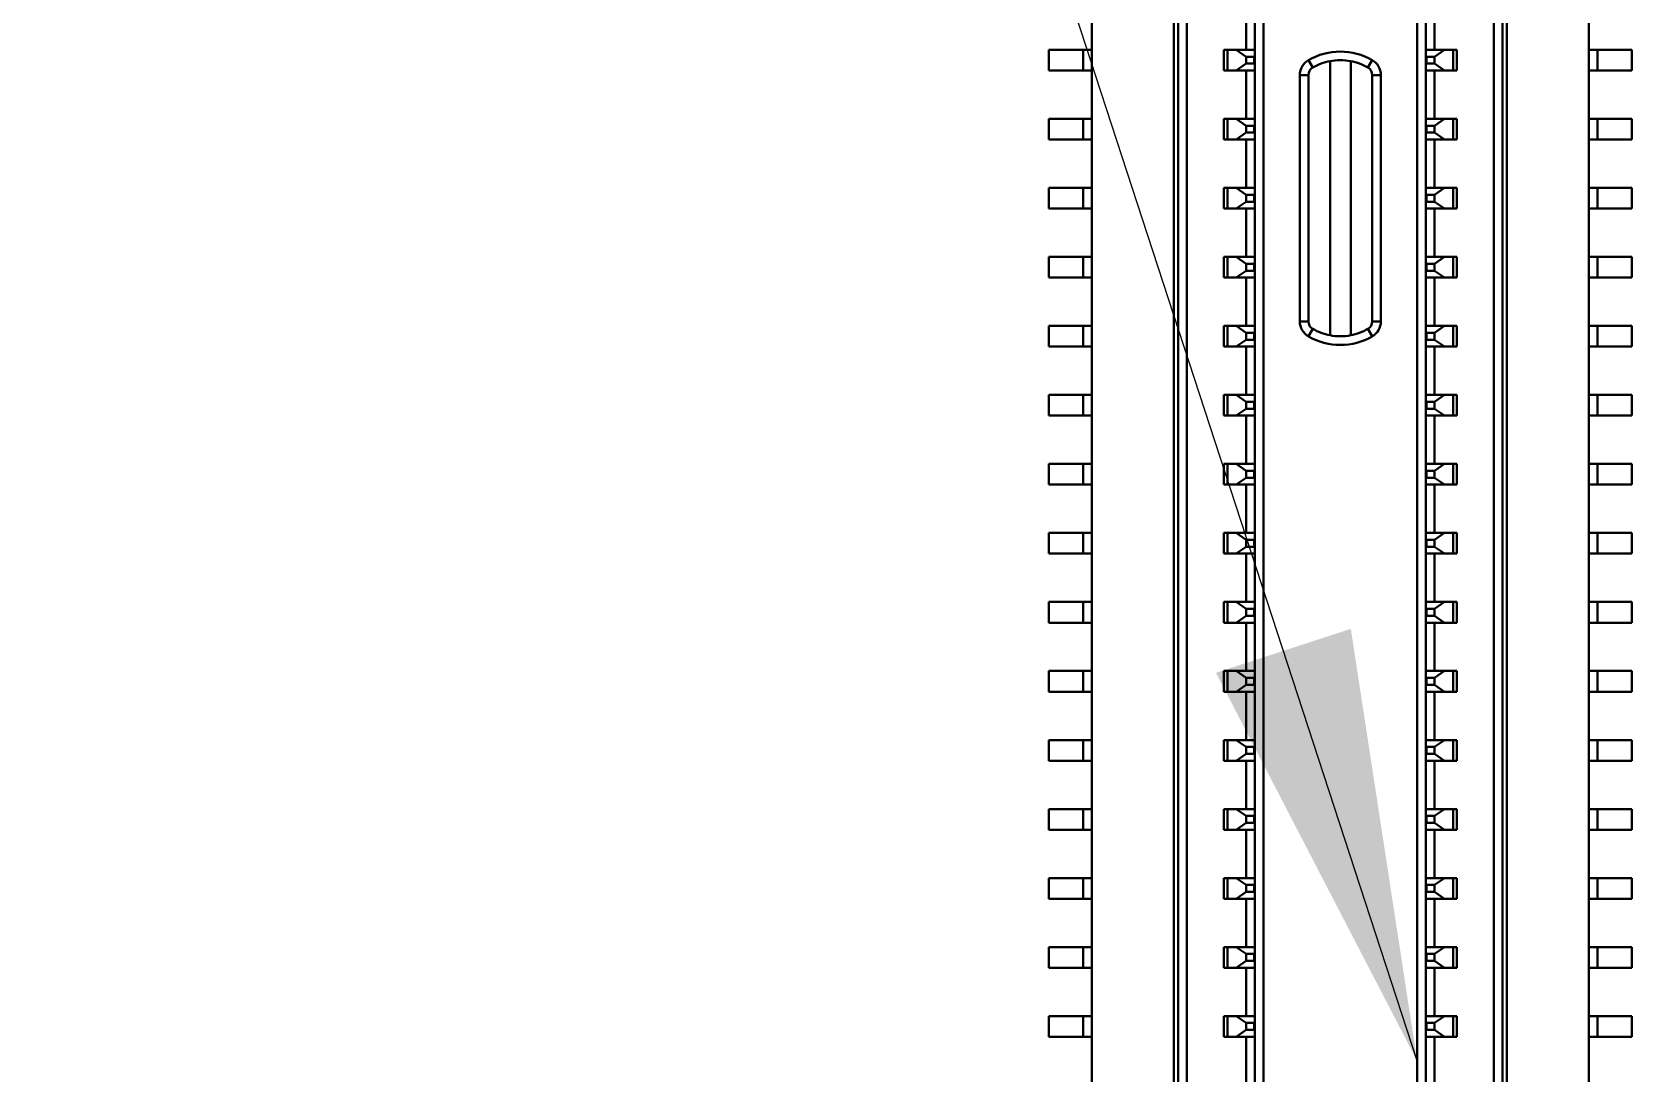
# Model space of a CAD drawing. Header units: millimetres. Extents: x 15 to 205, y 5 to 292.
# Drawn here: x 85.25 to 94.52, y 228.47 to 234.51 of the extents above; entities that cross this region are included whole.
import ezdxf

# ---------------------------------------------------------------- set-up
doc = ezdxf.new("R2010")
doc.units = ezdxf.units.MM
doc.layers.add('Annotations', color=7, linetype='Continuous')
doc.layers.add('Geometries', color=7, linetype='Continuous')
doc.dimstyles.new('ISO-25', dxfattribs={"dimtxt": 2.5, "dimasz": 2.5, "dimexe": 1.25, "dimexo": 0.625, "dimtad": 1, "dimtxsty": 'Standard', "dimcen": 2.5, "dimadec": 0, "dimazin": 0, "dimtfac": 1, "dimtmove": 0, "dimatfit": 3, "dimfxl": 1, "dimarcsym": 0})

msp = doc.modelspace()

# ---------------------------------------------------------------- linework, layer by layer
at = {"layer": 'Geometries', "linetype": 'Continuous', "lineweight": 40}
for p, q in [((91.9411, 239.2937), (91.9411, 217.7937)), ((93.7211, 217.7937), (93.7211, 239.2937)), ((91.8661, 238.9437), (91.8661, 218.1437)), ((91.8911, 238.9437), (91.8911, 218.1437)), ((93.7711, 238.9437), (93.7711, 218.1437)), ((93.7961, 218.1437), (93.7961, 238.9437)), ((92.3861, 218.6037), (92.3861, 238.4837)), ((93.2761, 238.4837), (93.2761, 218.6037)), ((91.3911, 234.6837), (91.3911, 234.4037)), ((92.2861, 234.4037), (92.2861, 234.6837)), ((92.3361, 234.6837), (92.3361, 234.4037)), ((93.3261, 234.4037), (93.3261, 234.6837)), ((93.3761, 234.6837), (93.3761, 234.4037)), ((94.2711, 234.6837), (94.2711, 234.4037)), ((91.3411, 234.4037), (91.1411, 234.4037)), ((91.1411, 234.2837), (91.1411, 234.4037)), ((91.3411, 234.4037), (91.3911, 234.4037)), ((91.3411, 234.4037), (91.3411, 234.2837)), ((91.3911, 234.4037), (91.3911, 234.2837)), ((92.1561, 234.4037), (92.1778, 234.4037)), ((92.1561, 234.4037), (92.1561, 234.2837)), ((92.1778, 234.4037), (92.2274, 234.4037)), ((92.1778, 234.2837), (92.1778, 234.4037)), ((92.2274, 234.4037), (92.2861, 234.3637)), ((92.2274, 234.4037), (92.2861, 234.4037)), ((92.2861, 234.4037), (92.3361, 234.4037)), ((92.3361, 234.4037), (92.3361, 234.3696)), ((93.3761, 234.4037), (93.3261, 234.4037)), ((93.3261, 234.3696), (93.3261, 234.4037)), ((93.4348, 234.4037), (93.3761, 234.4037)), ((93.4348, 234.4037), (93.3761, 234.3637)), ((93.4348, 234.4037), (93.4844, 234.4037)), ((93.4844, 234.4037), (93.5061, 234.4037)), ((93.4844, 234.4037), (93.4844, 234.2837)), ((93.5061, 234.2837), (93.5061, 234.4037)), ((94.2711, 234.4037), (94.3211, 234.4037)), ((94.2711, 234.4037), (94.2711, 234.2837)), ((94.3211, 234.2837), (94.3211, 234.4037)), ((94.3211, 234.4037), (94.5211, 234.4037)), ((94.5211, 234.2837), (94.5211, 234.4037)), ((92.2274, 234.2837), (92.2861, 234.3237)), ((92.2861, 234.3237), (92.2861, 234.3637)), ((92.2861, 234.3637), (92.3311, 234.3637)), ((92.2861, 234.3237), (92.3311, 234.3237)), ((92.3311, 234.3637), (92.3361, 234.3696)), ((92.3311, 234.3237), (92.3311, 234.3637)), ((92.3311, 234.3237), (92.3361, 234.3178)), ((92.3361, 234.3696), (92.3361, 234.3178)), ((92.3361, 234.3178), (92.3361, 234.2837)), ((92.6711, 234.3009), (92.6461, 234.3442)), ((92.7711, 232.7494), (92.7711, 234.3381)), ((92.8911, 234.3381), (92.8911, 232.7494)), ((92.9911, 234.3009), (93.0161, 234.3442)), ((93.3311, 234.3637), (93.3261, 234.3696)), ((93.3261, 234.3178), (93.3261, 234.3696)), ((93.3311, 234.3237), (93.3261, 234.3178)), ((93.3261, 234.2837), (93.3261, 234.3178)), ((93.3311, 234.3237), (93.3311, 234.3637)), ((93.3761, 234.3637), (93.3311, 234.3637)), ((93.3761, 234.3237), (93.3311, 234.3237)), ((93.3761, 234.3237), (93.3761, 234.3637)), ((93.4348, 234.2837), (93.3761, 234.3237)), ((91.3411, 234.2837), (91.1411, 234.2837)), ((91.3911, 234.2837), (91.3411, 234.2837)), ((91.3911, 234.2837), (91.3911, 234.0037)), ((92.1778, 234.2837), (92.1561, 234.2837)), ((92.2274, 234.2837), (92.1778, 234.2837)), ((92.2861, 234.2837), (92.2274, 234.2837)), ((92.3361, 234.2837), (92.2861, 234.2837)), ((92.2861, 234.0037), (92.2861, 234.2837)), ((92.3361, 234.2837), (92.3361, 234.0037)), ((92.5961, 232.8299), (92.5961, 234.2576)), ((92.5961, 234.2576), (92.6461, 234.2576)), ((92.6461, 234.2576), (92.6461, 232.8299)), ((93.0161, 234.2576), (93.0661, 234.2576)), ((93.0161, 232.8299), (93.0161, 234.2576)), ((93.0661, 234.2576), (93.0661, 232.8299)), ((93.3261, 234.2837), (93.3761, 234.2837)), ((93.3261, 234.0037), (93.3261, 234.2837)), ((93.3761, 234.2837), (93.3761, 234.0037)), ((93.3761, 234.2837), (93.4348, 234.2837)), ((93.4844, 234.2837), (93.4348, 234.2837)), ((93.5061, 234.2837), (93.4844, 234.2837)), ((94.2711, 234.2837), (94.2711, 234.0037)), ((94.3211, 234.2837), (94.2711, 234.2837)), ((94.3211, 234.2837), (94.5211, 234.2837)), ((91.1411, 233.8837), (91.1411, 234.0037)), ((91.3411, 234.0037), (91.1411, 234.0037)), ((91.3411, 234.0037), (91.3911, 234.0037)), ((91.3411, 234.0037), (91.3411, 233.8837)), ((91.3911, 234.0037), (91.3911, 233.8837)), ((92.1561, 234.0037), (92.1778, 234.0037)), ((92.1561, 234.0037), (92.1561, 233.8837)), ((92.1778, 233.8837), (92.1778, 234.0037)), ((92.1778, 234.0037), (92.2274, 234.0037)), ((92.2274, 234.0037), (92.2861, 233.9637)), ((92.2274, 234.0037), (92.2861, 234.0037)), ((92.2861, 234.0037), (92.3361, 234.0037)), ((92.2861, 233.9237), (92.2861, 233.9637)), ((92.2861, 233.9637), (92.3311, 233.9637)), ((92.3311, 233.9637), (92.3361, 233.9696)), ((92.3311, 233.9237), (92.3311, 233.9637)), ((92.3361, 234.0037), (92.3361, 233.9696)), ((92.3361, 233.9696), (92.3361, 233.9178)), ((93.3761, 234.0037), (93.3261, 234.0037)), ((93.3261, 233.9696), (93.3261, 234.0037)), ((93.3311, 233.9637), (93.3261, 233.9696)), ((93.3261, 233.9178), (93.3261, 233.9696)), ((93.3761, 233.9637), (93.3311, 233.9637)), ((93.3311, 233.9237), (93.3311, 233.9637)), ((93.4348, 234.0037), (93.3761, 233.9637)), ((93.4348, 234.0037), (93.3761, 234.0037)), ((93.3761, 233.9237), (93.3761, 233.9637)), ((93.4348, 234.0037), (93.4844, 234.0037)), ((93.4844, 234.0037), (93.5061, 234.0037)), ((93.4844, 234.0037), (93.4844, 233.8837)), ((93.5061, 233.8837), (93.5061, 234.0037)), ((94.2711, 234.0037), (94.2711, 233.8837)), ((94.2711, 234.0037), (94.3211, 234.0037)), ((94.3211, 234.0037), (94.5211, 234.0037)), ((94.3211, 233.8837), (94.3211, 234.0037)), ((94.5211, 233.8837), (94.5211, 234.0037)), ((91.3411, 233.8837), (91.1411, 233.8837)), ((91.3911, 233.8837), (91.3411, 233.8837)), ((91.3911, 233.8837), (91.3911, 233.6037)), ((92.1778, 233.8837), (92.1561, 233.8837)), ((92.2274, 233.8837), (92.1778, 233.8837)), ((92.2274, 233.8837), (92.2861, 233.9237)), ((92.2861, 233.8837), (92.2274, 233.8837)), ((92.2861, 233.9237), (92.3311, 233.9237)), ((92.3361, 233.8837), (92.2861, 233.8837)), ((92.2861, 233.6037), (92.2861, 233.8837)), ((92.3311, 233.9237), (92.3361, 233.9178)), ((92.3361, 233.9178), (92.3361, 233.8837)), ((92.3361, 233.8837), (92.3361, 233.6037)), ((93.3311, 233.9237), (93.3261, 233.9178)), ((93.3261, 233.8837), (93.3261, 233.9178)), ((93.3261, 233.6037), (93.3261, 233.8837)), ((93.3261, 233.8837), (93.3761, 233.8837)), ((93.3761, 233.9237), (93.3311, 233.9237)), ((93.4348, 233.8837), (93.3761, 233.9237)), ((93.3761, 233.8837), (93.3761, 233.6037)), ((93.3761, 233.8837), (93.4348, 233.8837)), ((93.4844, 233.8837), (93.4348, 233.8837)), ((93.5061, 233.8837), (93.4844, 233.8837)), ((94.2711, 233.8837), (94.2711, 233.6037)), ((94.3211, 233.8837), (94.2711, 233.8837)), ((94.3211, 233.8837), (94.5211, 233.8837)), ((91.3411, 233.6037), (91.1411, 233.6037)), ((91.1411, 233.4837), (91.1411, 233.6037)), ((91.3411, 233.6037), (91.3911, 233.6037)), ((91.3411, 233.6037), (91.3411, 233.4837)), ((91.3911, 233.6037), (91.3911, 233.4837)), ((92.1561, 233.6037), (92.1778, 233.6037)), ((92.1561, 233.6037), (92.1561, 233.4837)), ((92.1778, 233.4837), (92.1778, 233.6037)), ((92.1778, 233.6037), (92.2274, 233.6037)), ((92.2274, 233.6037), (92.2861, 233.5637)), ((92.2274, 233.6037), (92.2861, 233.6037)), ((92.2861, 233.6037), (92.3361, 233.6037)), ((92.2861, 233.5637), (92.3311, 233.5637)), ((92.2861, 233.5237), (92.2861, 233.5637)), ((92.3311, 233.5637), (92.3361, 233.5696)), ((92.3311, 233.5237), (92.3311, 233.5637)), ((92.3361, 233.6037), (92.3361, 233.5696)), ((92.3361, 233.5696), (92.3361, 233.5178)), ((93.3761, 233.6037), (93.3261, 233.6037)), ((93.3261, 233.5696), (93.3261, 233.6037)), ((93.3261, 233.5178), (93.3261, 233.5696)), ((93.3311, 233.5637), (93.3261, 233.5696)), ((93.3311, 233.5237), (93.3311, 233.5637)), ((93.3761, 233.5637), (93.3311, 233.5637)), ((93.4348, 233.6037), (93.3761, 233.6037)), ((93.4348, 233.6037), (93.3761, 233.5637)), ((93.3761, 233.5237), (93.3761, 233.5637)), ((93.4348, 233.6037), (93.4844, 233.6037)), ((93.4844, 233.6037), (93.5061, 233.6037)), ((93.4844, 233.6037), (93.4844, 233.4837)), ((93.5061, 233.4837), (93.5061, 233.6037)), ((94.2711, 233.6037), (94.3211, 233.6037)), ((94.2711, 233.6037), (94.2711, 233.4837)), ((94.3211, 233.6037), (94.5211, 233.6037)), ((94.3211, 233.4837), (94.3211, 233.6037)), ((94.5211, 233.4837), (94.5211, 233.6037)), ((91.3411, 233.4837), (91.1411, 233.4837)), ((91.3911, 233.4837), (91.3411, 233.4837)), ((91.3911, 233.4837), (91.3911, 233.2037)), ((92.1778, 233.4837), (92.1561, 233.4837)), ((92.2274, 233.4837), (92.1778, 233.4837)), ((92.2274, 233.4837), (92.2861, 233.5237)), ((92.2861, 233.4837), (92.2274, 233.4837)), ((92.2861, 233.5237), (92.3311, 233.5237)), ((92.3361, 233.4837), (92.2861, 233.4837)), ((92.2861, 233.2037), (92.2861, 233.4837)), ((92.3311, 233.5237), (92.3361, 233.5178)), ((92.3361, 233.5178), (92.3361, 233.4837)), ((92.3361, 233.4837), (92.3361, 233.2037)), ((93.3311, 233.5237), (93.3261, 233.5178)), ((93.3261, 233.4837), (93.3261, 233.5178)), ((93.3261, 233.4837), (93.3761, 233.4837)), ((93.3261, 233.2037), (93.3261, 233.4837)), ((93.3761, 233.5237), (93.3311, 233.5237)), ((93.4348, 233.4837), (93.3761, 233.5237)), ((93.3761, 233.4837), (93.3761, 233.2037)), ((93.3761, 233.4837), (93.4348, 233.4837)), ((93.4844, 233.4837), (93.4348, 233.4837)), ((93.5061, 233.4837), (93.4844, 233.4837)), ((94.3211, 233.4837), (94.2711, 233.4837)), ((94.2711, 233.4837), (94.2711, 233.2037)), ((94.3211, 233.4837), (94.5211, 233.4837)), ((91.1411, 233.0837), (91.1411, 233.2037)), ((91.3411, 233.2037), (91.1411, 233.2037)), ((91.3411, 233.2037), (91.3911, 233.2037)), ((91.3411, 233.2037), (91.3411, 233.0837)), ((91.3911, 233.2037), (91.3911, 233.0837)), ((92.1561, 233.2037), (92.1778, 233.2037)), ((92.1561, 233.2037), (92.1561, 233.0837)), ((92.1778, 233.0837), (92.1778, 233.2037)), ((92.1778, 233.2037), (92.2274, 233.2037)), ((92.2274, 233.2037), (92.2861, 233.1637)), ((92.2274, 233.2037), (92.2861, 233.2037)), ((92.2861, 233.2037), (92.3361, 233.2037)), ((92.3361, 233.2037), (92.3361, 233.1696)), ((93.3761, 233.2037), (93.3261, 233.2037)), ((93.3261, 233.1696), (93.3261, 233.2037)), ((93.4348, 233.2037), (93.3761, 233.2037)), ((93.4348, 233.2037), (93.3761, 233.1637)), ((93.4348, 233.2037), (93.4844, 233.2037)), ((93.4844, 233.2037), (93.5061, 233.2037)), ((93.4844, 233.2037), (93.4844, 233.0837)), ((93.5061, 233.0837), (93.5061, 233.2037)), ((94.2711, 233.2037), (94.3211, 233.2037)), ((94.2711, 233.2037), (94.2711, 233.0837)), ((94.3211, 233.0837), (94.3211, 233.2037)), ((94.3211, 233.2037), (94.5211, 233.2037)), ((94.5211, 233.0837), (94.5211, 233.2037)), ((92.2274, 233.0837), (92.2861, 233.1237)), ((92.2861, 233.1637), (92.3311, 233.1637)), ((92.2861, 233.1237), (92.2861, 233.1637)), ((92.2861, 233.1237), (92.3311, 233.1237)), ((92.3311, 233.1637), (92.3361, 233.1696)), ((92.3311, 233.1237), (92.3311, 233.1637)), ((92.3311, 233.1237), (92.3361, 233.1178)), ((92.3361, 233.1696), (92.3361, 233.1178)), ((92.3361, 233.1178), (92.3361, 233.0837)), ((93.3311, 233.1637), (93.3261, 233.1696)), ((93.3261, 233.1178), (93.3261, 233.1696)), ((93.3311, 233.1237), (93.3261, 233.1178)), ((93.3261, 233.0837), (93.3261, 233.1178)), ((93.3311, 233.1237), (93.3311, 233.1637)), ((93.3761, 233.1637), (93.3311, 233.1637)), ((93.3761, 233.1237), (93.3311, 233.1237)), ((93.3761, 233.1237), (93.3761, 233.1637)), ((93.4348, 233.0837), (93.3761, 233.1237)), ((91.3411, 233.0837), (91.1411, 233.0837)), ((91.3911, 233.0837), (91.3411, 233.0837)), ((91.3911, 233.0837), (91.3911, 232.8037)), ((92.1778, 233.0837), (92.1561, 233.0837)), ((92.2274, 233.0837), (92.1778, 233.0837)), ((92.2861, 233.0837), (92.2274, 233.0837)), ((92.3361, 233.0837), (92.2861, 233.0837)), ((92.2861, 232.8037), (92.2861, 233.0837)), ((92.3361, 233.0837), (92.3361, 232.8037)), ((93.3261, 232.8037), (93.3261, 233.0837)), ((93.3261, 233.0837), (93.3761, 233.0837)), ((93.3761, 233.0837), (93.3761, 232.8037)), ((93.3761, 233.0837), (93.4348, 233.0837)), ((93.4844, 233.0837), (93.4348, 233.0837)), ((93.5061, 233.0837), (93.4844, 233.0837)), ((94.2711, 233.0837), (94.2711, 232.8037)), ((94.3211, 233.0837), (94.2711, 233.0837)), ((94.3211, 233.0837), (94.5211, 233.0837)), ((92.6461, 232.8299), (92.5961, 232.8299)), ((93.0661, 232.8299), (93.0161, 232.8299)), ((91.3411, 232.8037), (91.1411, 232.8037)), ((91.1411, 232.6837), (91.1411, 232.8037)), ((91.3411, 232.8037), (91.3911, 232.8037)), ((91.3411, 232.8037), (91.3411, 232.6837)), ((91.3911, 232.8037), (91.3911, 232.6837)), ((92.1561, 232.8037), (92.1561, 232.6837)), ((92.1561, 232.8037), (92.1778, 232.8037)), ((92.1778, 232.8037), (92.2274, 232.8037)), ((92.1778, 232.6837), (92.1778, 232.8037)), ((92.2274, 232.8037), (92.2861, 232.7637)), ((92.2274, 232.8037), (92.2861, 232.8037)), ((92.2274, 232.6837), (92.2861, 232.7237)), ((92.2861, 232.8037), (92.3361, 232.8037)), ((92.2861, 232.7637), (92.3311, 232.7637)), ((92.2861, 232.7237), (92.2861, 232.7637)), ((92.2861, 232.7237), (92.3311, 232.7237)), ((92.3311, 232.7637), (92.3361, 232.7696)), ((92.3311, 232.7237), (92.3311, 232.7637)), ((92.3311, 232.7237), (92.3361, 232.7178)), ((92.3361, 232.8037), (92.3361, 232.7696)), ((92.3361, 232.7696), (92.3361, 232.7178)), ((92.6461, 232.7433), (92.6711, 232.7866)), ((92.9911, 232.7866), (93.0161, 232.7433)), ((93.3261, 232.7696), (93.3261, 232.8037)), ((93.3761, 232.8037), (93.3261, 232.8037)), ((93.3261, 232.7178), (93.3261, 232.7696)), ((93.3311, 232.7637), (93.3261, 232.7696)), ((93.3311, 232.7237), (93.3261, 232.7178)), ((93.3761, 232.7637), (93.3311, 232.7637)), ((93.3311, 232.7237), (93.3311, 232.7637)), ((93.3761, 232.7237), (93.3311, 232.7237)), ((93.4348, 232.8037), (93.3761, 232.7637)), ((93.4348, 232.8037), (93.3761, 232.8037)), ((93.3761, 232.7237), (93.3761, 232.7637)), ((93.4348, 232.6837), (93.3761, 232.7237)), ((93.4348, 232.8037), (93.4844, 232.8037)), ((93.4844, 232.8037), (93.5061, 232.8037)), ((93.4844, 232.8037), (93.4844, 232.6837)), ((93.5061, 232.6837), (93.5061, 232.8037)), ((94.2711, 232.8037), (94.3211, 232.8037)), ((94.2711, 232.8037), (94.2711, 232.6837)), ((94.3211, 232.8037), (94.5211, 232.8037)), ((94.3211, 232.6837), (94.3211, 232.8037)), ((94.5211, 232.6837), (94.5211, 232.8037)), ((91.3411, 232.6837), (91.1411, 232.6837)), ((91.3911, 232.6837), (91.3411, 232.6837)), ((91.3911, 232.6837), (91.3911, 232.4037)), ((92.1778, 232.6837), (92.1561, 232.6837)), ((92.2274, 232.6837), (92.1778, 232.6837)), ((92.2861, 232.6837), (92.2274, 232.6837)), ((92.3361, 232.6837), (92.2861, 232.6837)), ((92.2861, 232.4037), (92.2861, 232.6837)), ((92.3361, 232.7178), (92.3361, 232.6837)), ((92.3361, 232.6837), (92.3361, 232.4037)), ((93.3261, 232.6837), (93.3261, 232.7178)), ((93.3261, 232.4037), (93.3261, 232.6837)), ((93.3261, 232.6837), (93.3761, 232.6837)), ((93.3761, 232.6837), (93.3761, 232.4037)), ((93.3761, 232.6837), (93.4348, 232.6837)), ((93.4844, 232.6837), (93.4348, 232.6837)), ((93.5061, 232.6837), (93.4844, 232.6837)), ((94.3211, 232.6837), (94.2711, 232.6837)), ((94.2711, 232.6837), (94.2711, 232.4037)), ((94.3211, 232.6837), (94.5211, 232.6837)), ((91.3411, 232.4037), (91.1411, 232.4037)), ((91.1411, 232.2837), (91.1411, 232.4037)), ((91.3411, 232.4037), (91.3911, 232.4037)), ((91.3411, 232.4037), (91.3411, 232.2837)), ((91.3911, 232.4037), (91.3911, 232.2837)), ((92.1561, 232.4037), (92.1561, 232.2837)), ((92.1561, 232.4037), (92.1778, 232.4037)), ((92.1778, 232.2837), (92.1778, 232.4037)), ((92.1778, 232.4037), (92.2274, 232.4037)), ((92.2274, 232.4037), (92.2861, 232.4037)), ((92.2274, 232.4037), (92.2861, 232.3637)), ((92.2861, 232.4037), (92.3361, 232.4037)), ((92.2861, 232.3637), (92.3311, 232.3637)), ((92.2861, 232.3237), (92.2861, 232.3637)), ((92.3311, 232.3637), (92.3361, 232.3696)), ((92.3311, 232.3237), (92.3311, 232.3637)), ((92.3361, 232.4037), (92.3361, 232.3696)), ((92.3361, 232.3696), (92.3361, 232.3178)), ((93.3761, 232.4037), (93.3261, 232.4037)), ((93.3261, 232.3696), (93.3261, 232.4037)), ((93.3261, 232.3178), (93.3261, 232.3696)), ((93.3311, 232.3637), (93.3261, 232.3696)), ((93.3761, 232.3637), (93.3311, 232.3637)), ((93.3311, 232.3237), (93.3311, 232.3637)), ((93.4348, 232.4037), (93.3761, 232.3637)), ((93.4348, 232.4037), (93.3761, 232.4037)), ((93.3761, 232.3237), (93.3761, 232.3637)), ((93.4348, 232.4037), (93.4844, 232.4037)), ((93.4844, 232.4037), (93.5061, 232.4037)), ((93.4844, 232.4037), (93.4844, 232.2837)), ((93.5061, 232.2837), (93.5061, 232.4037)), ((94.2711, 232.4037), (94.3211, 232.4037)), ((94.2711, 232.4037), (94.2711, 232.2837)), ((94.3211, 232.4037), (94.5211, 232.4037)), ((94.3211, 232.2837), (94.3211, 232.4037)), ((94.5211, 232.2837), (94.5211, 232.4037)), ((91.3411, 232.2837), (91.1411, 232.2837)), ((91.3911, 232.2837), (91.3411, 232.2837)), ((91.3911, 232.2837), (91.3911, 232.0037)), ((92.1778, 232.2837), (92.1561, 232.2837)), ((92.2274, 232.2837), (92.1778, 232.2837)), ((92.2274, 232.2837), (92.2861, 232.3237)), ((92.2861, 232.2837), (92.2274, 232.2837)), ((92.2861, 232.3237), (92.3311, 232.3237)), ((92.3361, 232.2837), (92.2861, 232.2837)), ((92.2861, 232.0037), (92.2861, 232.2837)), ((92.3311, 232.3237), (92.3361, 232.3178)), ((92.3361, 232.3178), (92.3361, 232.2837)), ((92.3361, 232.2837), (92.3361, 232.0037)), ((93.3311, 232.3237), (93.3261, 232.3178)), ((93.3261, 232.2837), (93.3261, 232.3178)), ((93.3261, 232.2837), (93.3761, 232.2837)), ((93.3261, 232.0037), (93.3261, 232.2837)), ((93.3761, 232.3237), (93.3311, 232.3237)), ((93.4348, 232.2837), (93.3761, 232.3237)), ((93.3761, 232.2837), (93.3761, 232.0037)), ((93.3761, 232.2837), (93.4348, 232.2837)), ((93.4844, 232.2837), (93.4348, 232.2837)), ((93.5061, 232.2837), (93.4844, 232.2837)), ((94.2711, 232.2837), (94.2711, 232.0037)), ((94.3211, 232.2837), (94.2711, 232.2837)), ((94.3211, 232.2837), (94.5211, 232.2837)), ((91.3411, 232.0037), (91.1411, 232.0037)), ((91.1411, 231.8837), (91.1411, 232.0037)), ((91.3411, 232.0037), (91.3911, 232.0037)), ((91.3411, 232.0037), (91.3411, 231.8837)), ((91.3911, 232.0037), (91.3911, 231.8837)), ((92.1561, 232.0037), (92.1561, 231.8837)), ((92.1561, 232.0037), (92.1778, 232.0037)), ((92.1778, 231.8837), (92.1778, 232.0037)), ((92.1778, 232.0037), (92.2274, 232.0037)), ((92.2274, 232.0037), (92.2861, 231.9637)), ((92.2274, 232.0037), (92.2861, 232.0037)), ((92.2861, 232.0037), (92.3361, 232.0037)), ((92.3361, 232.0037), (92.3361, 231.9696)), ((93.3761, 232.0037), (93.3261, 232.0037)), ((93.3261, 231.9696), (93.3261, 232.0037)), ((93.4348, 232.0037), (93.3761, 232.0037)), ((93.4348, 232.0037), (93.3761, 231.9637)), ((93.4348, 232.0037), (93.4844, 232.0037)), ((93.4844, 232.0037), (93.4844, 231.8837)), ((93.4844, 232.0037), (93.5061, 232.0037)), ((93.5061, 231.8837), (93.5061, 232.0037)), ((94.2711, 232.0037), (94.3211, 232.0037)), ((94.2711, 232.0037), (94.2711, 231.8837)), ((94.3211, 231.8837), (94.3211, 232.0037)), ((94.3211, 232.0037), (94.5211, 232.0037)), ((94.5211, 231.8837), (94.5211, 232.0037)), ((92.2274, 231.8837), (92.2861, 231.9237)), ((92.2861, 231.9637), (92.3311, 231.9637)), ((92.2861, 231.9237), (92.2861, 231.9637)), ((92.2861, 231.9237), (92.3311, 231.9237)), ((92.3311, 231.9637), (92.3361, 231.9696)), ((92.3311, 231.9237), (92.3311, 231.9637)), ((92.3311, 231.9237), (92.3361, 231.9178)), ((92.3361, 231.9696), (92.3361, 231.9178)), ((92.3361, 231.9178), (92.3361, 231.8837)), ((93.3311, 231.9637), (93.3261, 231.9696)), ((93.3261, 231.9178), (93.3261, 231.9696)), ((93.3311, 231.9237), (93.3261, 231.9178)), ((93.3261, 231.8837), (93.3261, 231.9178)), ((93.3761, 231.9637), (93.3311, 231.9637)), ((93.3311, 231.9237), (93.3311, 231.9637)), ((93.3761, 231.9237), (93.3311, 231.9237)), ((93.3761, 231.9237), (93.3761, 231.9637)), ((93.4348, 231.8837), (93.3761, 231.9237)), ((91.3411, 231.8837), (91.1411, 231.8837)), ((91.3911, 231.8837), (91.3411, 231.8837)), ((91.3911, 231.8837), (91.3911, 231.6037)), ((92.1778, 231.8837), (92.1561, 231.8837)), ((92.2274, 231.8837), (92.1778, 231.8837)), ((92.2861, 231.8837), (92.2274, 231.8837)), ((92.3361, 231.8837), (92.2861, 231.8837)), ((92.2861, 231.6037), (92.2861, 231.8837)), ((92.3361, 231.8837), (92.3361, 231.6037)), ((93.3261, 231.8837), (93.3761, 231.8837)), ((93.3261, 231.6037), (93.3261, 231.8837)), ((93.3761, 231.8837), (93.3761, 231.6037)), ((93.3761, 231.8837), (93.4348, 231.8837)), ((93.4844, 231.8837), (93.4348, 231.8837)), ((93.5061, 231.8837), (93.4844, 231.8837)), ((94.2711, 231.8837), (94.2711, 231.6037)), ((94.3211, 231.8837), (94.2711, 231.8837)), ((94.3211, 231.8837), (94.5211, 231.8837)), ((91.3411, 231.6037), (91.1411, 231.6037)), ((91.1411, 231.4837), (91.1411, 231.6037)), ((91.3411, 231.6037), (91.3911, 231.6037)), ((91.3411, 231.6037), (91.3411, 231.4837)), ((91.3911, 231.6037), (91.3911, 231.4837)), ((92.1561, 231.6037), (92.1778, 231.6037)), ((92.1561, 231.6037), (92.1561, 231.4837)), ((92.1778, 231.6037), (92.2274, 231.6037)), ((92.1778, 231.4837), (92.1778, 231.6037)), ((92.2274, 231.6037), (92.2861, 231.5637)), ((92.2274, 231.6037), (92.2861, 231.6037)), ((92.2274, 231.4837), (92.2861, 231.5237)), ((92.2861, 231.6037), (92.3361, 231.6037)), ((92.2861, 231.5637), (92.3311, 231.5637)), ((92.2861, 231.5237), (92.2861, 231.5637)), ((92.2861, 231.5237), (92.3311, 231.5237)), ((92.3311, 231.5637), (92.3361, 231.5696)), ((92.3311, 231.5237), (92.3311, 231.5637)), ((92.3311, 231.5237), (92.3361, 231.5178)), ((92.3361, 231.6037), (92.3361, 231.5696)), ((92.3361, 231.5696), (92.3361, 231.5178)), ((92.3361, 231.5178), (92.3361, 231.4837)), ((93.3761, 231.6037), (93.3261, 231.6037)), ((93.3261, 231.5696), (93.3261, 231.6037)), ((93.3311, 231.5637), (93.3261, 231.5696)), ((93.3261, 231.5178), (93.3261, 231.5696)), ((93.3311, 231.5237), (93.3261, 231.5178)), ((93.3261, 231.4837), (93.3261, 231.5178)), ((93.3761, 231.5637), (93.3311, 231.5637)), ((93.3311, 231.5237), (93.3311, 231.5637)), ((93.3761, 231.5237), (93.3311, 231.5237)), ((93.4348, 231.6037), (93.3761, 231.6037)), ((93.4348, 231.6037), (93.3761, 231.5637)), ((93.3761, 231.5237), (93.3761, 231.5637)), ((93.4348, 231.4837), (93.3761, 231.5237)), ((93.4348, 231.6037), (93.4844, 231.6037)), ((93.4844, 231.6037), (93.5061, 231.6037)), ((93.4844, 231.6037), (93.4844, 231.4837)), ((93.5061, 231.4837), (93.5061, 231.6037)), ((94.2711, 231.6037), (94.3211, 231.6037)), ((94.2711, 231.6037), (94.2711, 231.4837)), ((94.3211, 231.6037), (94.5211, 231.6037)), ((94.3211, 231.4837), (94.3211, 231.6037)), ((94.5211, 231.4837), (94.5211, 231.6037)), ((91.3411, 231.4837), (91.1411, 231.4837)), ((91.3911, 231.4837), (91.3411, 231.4837)), ((91.3911, 231.4837), (91.3911, 231.2037)), ((92.1778, 231.4837), (92.1561, 231.4837)), ((92.2274, 231.4837), (92.1778, 231.4837)), ((92.2861, 231.4837), (92.2274, 231.4837)), ((92.3361, 231.4837), (92.2861, 231.4837)), ((92.2861, 231.2037), (92.2861, 231.4837)), ((92.3361, 231.4837), (92.3361, 231.2037)), ((93.3261, 231.4837), (93.3761, 231.4837)), ((93.3261, 231.2037), (93.3261, 231.4837)), ((93.3761, 231.4837), (93.3761, 231.2037)), ((93.3761, 231.4837), (93.4348, 231.4837)), ((93.4844, 231.4837), (93.4348, 231.4837)), ((93.5061, 231.4837), (93.4844, 231.4837)), ((94.2711, 231.4837), (94.2711, 231.2037)), ((94.3211, 231.4837), (94.2711, 231.4837)), ((94.3211, 231.4837), (94.5211, 231.4837)), ((91.1411, 231.0837), (91.1411, 231.2037)), ((91.3411, 231.2037), (91.1411, 231.2037)), ((91.3411, 231.2037), (91.3911, 231.2037)), ((91.3411, 231.2037), (91.3411, 231.0837)), ((91.3911, 231.2037), (91.3911, 231.0837)), ((92.1561, 231.2037), (92.1778, 231.2037)), ((92.1561, 231.2037), (92.1561, 231.0837)), ((92.1778, 231.0837), (92.1778, 231.2037)), ((92.1778, 231.2037), (92.2274, 231.2037)), ((92.2274, 231.2037), (92.2861, 231.1637)), ((92.2274, 231.2037), (92.2861, 231.2037)), ((92.2861, 231.2037), (92.3361, 231.2037)), ((92.2861, 231.1237), (92.2861, 231.1637)), ((92.2861, 231.1637), (92.3311, 231.1637)), ((92.3311, 231.1637), (92.3361, 231.1696)), ((92.3311, 231.1237), (92.3311, 231.1637)), ((92.3361, 231.2037), (92.3361, 231.1696)), ((92.3361, 231.1696), (92.3361, 231.1178)), ((93.3761, 231.2037), (93.3261, 231.2037)), ((93.3261, 231.1696), (93.3261, 231.2037)), ((93.3311, 231.1637), (93.3261, 231.1696)), ((93.3261, 231.1178), (93.3261, 231.1696)), ((93.3311, 231.1237), (93.3311, 231.1637)), ((93.3761, 231.1637), (93.3311, 231.1637)), ((93.4348, 231.2037), (93.3761, 231.1637)), ((93.4348, 231.2037), (93.3761, 231.2037)), ((93.3761, 231.1237), (93.3761, 231.1637)), ((93.4348, 231.2037), (93.4844, 231.2037)), ((93.4844, 231.2037), (93.5061, 231.2037)), ((93.4844, 231.2037), (93.4844, 231.0837)), ((93.5061, 231.0837), (93.5061, 231.2037)), ((94.2711, 231.2037), (94.2711, 231.0837)), ((94.2711, 231.2037), (94.3211, 231.2037)), ((94.3211, 231.2037), (94.5211, 231.2037)), ((94.3211, 231.0837), (94.3211, 231.2037)), ((94.5211, 231.0837), (94.5211, 231.2037)), ((91.3411, 231.0837), (91.1411, 231.0837)), ((91.3911, 231.0837), (91.3411, 231.0837)), ((91.3911, 231.0837), (91.3911, 230.8037)), ((92.1778, 231.0837), (92.1561, 231.0837)), ((92.2274, 231.0837), (92.1778, 231.0837)), ((92.2274, 231.0837), (92.2861, 231.1237)), ((92.2861, 231.0837), (92.2274, 231.0837)), ((92.2861, 231.1237), (92.3311, 231.1237)), ((92.2861, 230.8037), (92.2861, 231.0837)), ((92.3361, 231.0837), (92.2861, 231.0837)), ((92.3311, 231.1237), (92.3361, 231.1178)), ((92.3361, 231.1178), (92.3361, 231.0837)), ((92.3361, 231.0837), (92.3361, 230.8037)), ((93.3311, 231.1237), (93.3261, 231.1178)), ((93.3261, 231.0837), (93.3261, 231.1178)), ((93.3261, 231.0837), (93.3761, 231.0837)), ((93.3261, 230.8037), (93.3261, 231.0837)), ((93.3761, 231.1237), (93.3311, 231.1237)), ((93.4348, 231.0837), (93.3761, 231.1237)), ((93.3761, 231.0837), (93.3761, 230.8037)), ((93.3761, 231.0837), (93.4348, 231.0837)), ((93.4844, 231.0837), (93.4348, 231.0837)), ((93.5061, 231.0837), (93.4844, 231.0837)), ((94.2711, 231.0837), (94.2711, 230.8037)), ((94.3211, 231.0837), (94.2711, 231.0837)), ((94.3211, 231.0837), (94.5211, 231.0837)), ((91.3411, 230.8037), (91.1411, 230.8037)), ((91.1411, 230.6837), (91.1411, 230.8037)), ((91.3411, 230.8037), (91.3911, 230.8037)), ((91.3411, 230.8037), (91.3411, 230.6837)), ((91.3911, 230.8037), (91.3911, 230.6837)), ((92.1561, 230.8037), (92.1561, 230.6837)), ((92.1561, 230.8037), (92.1778, 230.8037)), ((92.1778, 230.8037), (92.2274, 230.8037)), ((92.1778, 230.6837), (92.1778, 230.8037)), ((92.2274, 230.8037), (92.2861, 230.7637)), ((92.2274, 230.8037), (92.2861, 230.8037)), ((92.2861, 230.8037), (92.3361, 230.8037)), ((92.3361, 230.8037), (92.3361, 230.7696)), ((93.3261, 230.7696), (93.3261, 230.8037)), ((93.3761, 230.8037), (93.3261, 230.8037)), ((93.4348, 230.8037), (93.3761, 230.8037)), ((93.4348, 230.8037), (93.3761, 230.7637)), ((93.4348, 230.8037), (93.4844, 230.8037)), ((93.4844, 230.8037), (93.5061, 230.8037)), ((93.4844, 230.8037), (93.4844, 230.6837)), ((93.5061, 230.6837), (93.5061, 230.8037)), ((94.2711, 230.8037), (94.3211, 230.8037)), ((94.2711, 230.8037), (94.2711, 230.6837)), ((94.3211, 230.6837), (94.3211, 230.8037)), ((94.3211, 230.8037), (94.5211, 230.8037)), ((94.5211, 230.6837), (94.5211, 230.8037)), ((91.3411, 230.6837), (91.1411, 230.6837)), ((91.3911, 230.6837), (91.3411, 230.6837)), ((91.3911, 230.6837), (91.3911, 230.4037)), ((92.1778, 230.6837), (92.1561, 230.6837)), ((92.2274, 230.6837), (92.1778, 230.6837)), ((92.2274, 230.6837), (92.2861, 230.7237)), ((92.2861, 230.6837), (92.2274, 230.6837)), ((92.2861, 230.7637), (92.3311, 230.7637)), ((92.2861, 230.7237), (92.2861, 230.7637)), ((92.2861, 230.7237), (92.3311, 230.7237)), ((92.3361, 230.6837), (92.2861, 230.6837)), ((92.2861, 230.4037), (92.2861, 230.6837)), ((92.3311, 230.7637), (92.3361, 230.7696)), ((92.3311, 230.7237), (92.3311, 230.7637)), ((92.3311, 230.7237), (92.3361, 230.7178)), ((92.3361, 230.7696), (92.3361, 230.7178)), ((92.3361, 230.7178), (92.3361, 230.6837)), ((92.3361, 230.6837), (92.3361, 230.4037)), ((93.3261, 230.7178), (93.3261, 230.7696)), ((93.3311, 230.7637), (93.3261, 230.7696)), ((93.3311, 230.7237), (93.3261, 230.7178)), ((93.3261, 230.6837), (93.3261, 230.7178)), ((93.3261, 230.4037), (93.3261, 230.6837)), ((93.3261, 230.6837), (93.3761, 230.6837)), ((93.3311, 230.7237), (93.3311, 230.7637)), ((93.3761, 230.7637), (93.3311, 230.7637)), ((93.3761, 230.7237), (93.3311, 230.7237)), ((93.3761, 230.7237), (93.3761, 230.7637)), ((93.4348, 230.6837), (93.3761, 230.7237)), ((93.3761, 230.6837), (93.3761, 230.4037)), ((93.3761, 230.6837), (93.4348, 230.6837)), ((93.4844, 230.6837), (93.4348, 230.6837)), ((93.5061, 230.6837), (93.4844, 230.6837)), ((94.3211, 230.6837), (94.2711, 230.6837)), ((94.2711, 230.6837), (94.2711, 230.4037)), ((94.3211, 230.6837), (94.5211, 230.6837)), ((91.3411, 230.4037), (91.1411, 230.4037)), ((91.1411, 230.2837), (91.1411, 230.4037)), ((91.3411, 230.4037), (91.3911, 230.4037)), ((91.3411, 230.4037), (91.3411, 230.2837)), ((91.3911, 230.4037), (91.3911, 230.2837)), ((92.1561, 230.4037), (92.1778, 230.4037)), ((92.1561, 230.4037), (92.1561, 230.2837)), ((92.1778, 230.2837), (92.1778, 230.4037)), ((92.1778, 230.4037), (92.2274, 230.4037)), ((92.2274, 230.4037), (92.2861, 230.3637)), ((92.2274, 230.4037), (92.2861, 230.4037)), ((92.2861, 230.4037), (92.3361, 230.4037)), ((92.3361, 230.4037), (92.3361, 230.3696)), ((93.3761, 230.4037), (93.3261, 230.4037)), ((93.3261, 230.3696), (93.3261, 230.4037)), ((93.4348, 230.4037), (93.3761, 230.4037)), ((93.4348, 230.4037), (93.3761, 230.3637)), ((93.4348, 230.4037), (93.4844, 230.4037)), ((93.4844, 230.4037), (93.5061, 230.4037)), ((93.4844, 230.4037), (93.4844, 230.2837)), ((93.5061, 230.2837), (93.5061, 230.4037)), ((94.2711, 230.4037), (94.3211, 230.4037)), ((94.2711, 230.4037), (94.2711, 230.2837)), ((94.3211, 230.4037), (94.5211, 230.4037)), ((94.3211, 230.2837), (94.3211, 230.4037)), ((94.5211, 230.2837), (94.5211, 230.4037)), ((92.2274, 230.2837), (92.2861, 230.3237)), ((92.2861, 230.3237), (92.2861, 230.3637)), ((92.2861, 230.3637), (92.3311, 230.3637)), ((92.2861, 230.3237), (92.3311, 230.3237)), ((92.3311, 230.3637), (92.3361, 230.3696)), ((92.3311, 230.3237), (92.3311, 230.3637)), ((92.3311, 230.3237), (92.3361, 230.3178)), ((92.3361, 230.3696), (92.3361, 230.3178)), ((92.3361, 230.3178), (92.3361, 230.2837)), ((93.3311, 230.3637), (93.3261, 230.3696)), ((93.3261, 230.3178), (93.3261, 230.3696)), ((93.3311, 230.3237), (93.3261, 230.3178)), ((93.3261, 230.2837), (93.3261, 230.3178)), ((93.3761, 230.3637), (93.3311, 230.3637)), ((93.3311, 230.3237), (93.3311, 230.3637)), ((93.3761, 230.3237), (93.3311, 230.3237)), ((93.3761, 230.3237), (93.3761, 230.3637)), ((93.4348, 230.2837), (93.3761, 230.3237)), ((91.3411, 230.2837), (91.1411, 230.2837)), ((91.3911, 230.2837), (91.3411, 230.2837)), ((91.3911, 230.2837), (91.3911, 230.0037)), ((92.1778, 230.2837), (92.1561, 230.2837)), ((92.2274, 230.2837), (92.1778, 230.2837)), ((92.2861, 230.2837), (92.2274, 230.2837)), ((92.3361, 230.2837), (92.2861, 230.2837)), ((92.2861, 230.0037), (92.2861, 230.2837)), ((92.3361, 230.2837), (92.3361, 230.0037)), ((93.3261, 230.2837), (93.3761, 230.2837)), ((93.3261, 230.0037), (93.3261, 230.2837)), ((93.3761, 230.2837), (93.3761, 230.0037)), ((93.3761, 230.2837), (93.4348, 230.2837)), ((93.4844, 230.2837), (93.4348, 230.2837)), ((93.5061, 230.2837), (93.4844, 230.2837)), ((94.3211, 230.2837), (94.2711, 230.2837)), ((94.2711, 230.2837), (94.2711, 230.0037)), ((94.3211, 230.2837), (94.5211, 230.2837)), ((91.3411, 230.0037), (91.1411, 230.0037)), ((91.1411, 229.8837), (91.1411, 230.0037)), ((91.3411, 230.0037), (91.3911, 230.0037)), ((91.3411, 230.0037), (91.3411, 229.8837)), ((91.3911, 230.0037), (91.3911, 229.8837)), ((92.1561, 230.0037), (92.1778, 230.0037)), ((92.1561, 230.0037), (92.1561, 229.8837)), ((92.1778, 230.0037), (92.2274, 230.0037)), ((92.1778, 229.8837), (92.1778, 230.0037)), ((92.2274, 230.0037), (92.2861, 230.0037)), ((92.2274, 230.0037), (92.2861, 229.9637)), ((92.2861, 230.0037), (92.3361, 230.0037)), ((92.2861, 229.9637), (92.3311, 229.9637)), ((92.2861, 229.9237), (92.2861, 229.9637)), ((92.3311, 229.9637), (92.3361, 229.9696)), ((92.3311, 229.9237), (92.3311, 229.9637)), ((92.3361, 230.0037), (92.3361, 229.9696)), ((92.3361, 229.9696), (92.3361, 229.9178)), ((93.3761, 230.0037), (93.3261, 230.0037)), ((93.3261, 229.9696), (93.3261, 230.0037)), ((93.3311, 229.9637), (93.3261, 229.9696)), ((93.3261, 229.9178), (93.3261, 229.9696)), ((93.3311, 229.9237), (93.3311, 229.9637)), ((93.3761, 229.9637), (93.3311, 229.9637)), ((93.4348, 230.0037), (93.3761, 229.9637)), ((93.4348, 230.0037), (93.3761, 230.0037)), ((93.3761, 229.9237), (93.3761, 229.9637)), ((93.4348, 230.0037), (93.4844, 230.0037)), ((93.4844, 230.0037), (93.5061, 230.0037)), ((93.4844, 230.0037), (93.4844, 229.8837)), ((93.5061, 229.8837), (93.5061, 230.0037)), ((94.2711, 230.0037), (94.3211, 230.0037)), ((94.2711, 230.0037), (94.2711, 229.8837)), ((94.3211, 230.0037), (94.5211, 230.0037)), ((94.3211, 229.8837), (94.3211, 230.0037)), ((94.5211, 229.8837), (94.5211, 230.0037)), ((91.3411, 229.8837), (91.1411, 229.8837)), ((91.3911, 229.8837), (91.3411, 229.8837)), ((91.3911, 229.8837), (91.3911, 229.6037)), ((92.1778, 229.8837), (92.1561, 229.8837)), ((92.2274, 229.8837), (92.1778, 229.8837)), ((92.2274, 229.8837), (92.2861, 229.9237)), ((92.2861, 229.8837), (92.2274, 229.8837)), ((92.2861, 229.9237), (92.3311, 229.9237)), ((92.3361, 229.8837), (92.2861, 229.8837)), ((92.2861, 229.6037), (92.2861, 229.8837)), ((92.3311, 229.9237), (92.3361, 229.9178)), ((92.3361, 229.9178), (92.3361, 229.8837)), ((92.3361, 229.8837), (92.3361, 229.6037)), ((93.3311, 229.9237), (93.3261, 229.9178)), ((93.3261, 229.8837), (93.3261, 229.9178)), ((93.3261, 229.8837), (93.3761, 229.8837)), ((93.3261, 229.6037), (93.3261, 229.8837)), ((93.3761, 229.9237), (93.3311, 229.9237)), ((93.4348, 229.8837), (93.3761, 229.9237)), ((93.3761, 229.8837), (93.3761, 229.6037)), ((93.3761, 229.8837), (93.4348, 229.8837)), ((93.4844, 229.8837), (93.4348, 229.8837)), ((93.5061, 229.8837), (93.4844, 229.8837)), ((94.2711, 229.8837), (94.2711, 229.6037)), ((94.3211, 229.8837), (94.2711, 229.8837)), ((94.3211, 229.8837), (94.5211, 229.8837)), ((91.1411, 229.4837), (91.1411, 229.6037)), ((91.3411, 229.6037), (91.1411, 229.6037)), ((91.3411, 229.6037), (91.3411, 229.4837)), ((91.3411, 229.6037), (91.3911, 229.6037)), ((91.3911, 229.6037), (91.3911, 229.4837)), ((92.1561, 229.6037), (92.1778, 229.6037)), ((92.1561, 229.6037), (92.1561, 229.4837)), ((92.1778, 229.6037), (92.2274, 229.6037)), ((92.1778, 229.4837), (92.1778, 229.6037)), ((92.2274, 229.6037), (92.2861, 229.5637)), ((92.2274, 229.6037), (92.2861, 229.6037)), ((92.2861, 229.6037), (92.3361, 229.6037)), ((92.3311, 229.5637), (92.3361, 229.5696)), ((92.3361, 229.6037), (92.3361, 229.5696)), ((92.3361, 229.5696), (92.3361, 229.5178)), ((93.3761, 229.6037), (93.3261, 229.6037)), ((93.3261, 229.5696), (93.3261, 229.6037)), ((93.3261, 229.5178), (93.3261, 229.5696)), ((93.3311, 229.5637), (93.3261, 229.5696)), ((93.4348, 229.6037), (93.3761, 229.5637)), ((93.4348, 229.6037), (93.3761, 229.6037)), ((93.4348, 229.6037), (93.4844, 229.6037)), ((93.4844, 229.6037), (93.4844, 229.4837)), ((93.4844, 229.6037), (93.5061, 229.6037)), ((93.5061, 229.4837), (93.5061, 229.6037)), ((94.2711, 229.6037), (94.3211, 229.6037)), ((94.2711, 229.6037), (94.2711, 229.4837)), ((94.3211, 229.6037), (94.5211, 229.6037)), ((94.3211, 229.4837), (94.3211, 229.6037)), ((94.5211, 229.4837), (94.5211, 229.6037)), ((91.3411, 229.4837), (91.1411, 229.4837)), ((91.3911, 229.4837), (91.3411, 229.4837)), ((91.3911, 229.4837), (91.3911, 229.2037)), ((92.1778, 229.4837), (92.1561, 229.4837)), ((92.2274, 229.4837), (92.1778, 229.4837)), ((92.2274, 229.4837), (92.2861, 229.5237)), ((92.2861, 229.4837), (92.2274, 229.4837)), ((92.2861, 229.5637), (92.3311, 229.5637)), ((92.2861, 229.5237), (92.2861, 229.5637)), ((92.2861, 229.5237), (92.3311, 229.5237)), ((92.3361, 229.4837), (92.2861, 229.4837)), ((92.2861, 229.2037), (92.2861, 229.4837)), ((92.3311, 229.5237), (92.3311, 229.5637)), ((92.3311, 229.5237), (92.3361, 229.5178)), ((92.3361, 229.5178), (92.3361, 229.4837)), ((92.3361, 229.4837), (92.3361, 229.2037)), ((93.3311, 229.5237), (93.3261, 229.5178)), ((93.3261, 229.4837), (93.3261, 229.5178)), ((93.3261, 229.2037), (93.3261, 229.4837)), ((93.3261, 229.4837), (93.3761, 229.4837)), ((93.3761, 229.5637), (93.3311, 229.5637)), ((93.3311, 229.5237), (93.3311, 229.5637)), ((93.3761, 229.5237), (93.3311, 229.5237)), ((93.3761, 229.5237), (93.3761, 229.5637)), ((93.4348, 229.4837), (93.3761, 229.5237)), ((93.3761, 229.4837), (93.3761, 229.2037)), ((93.3761, 229.4837), (93.4348, 229.4837)), ((93.4844, 229.4837), (93.4348, 229.4837)), ((93.5061, 229.4837), (93.4844, 229.4837)), ((94.3211, 229.4837), (94.2711, 229.4837)), ((94.2711, 229.4837), (94.2711, 229.2037)), ((94.3211, 229.4837), (94.5211, 229.4837)), ((91.1411, 229.0837), (91.1411, 229.2037)), ((91.3411, 229.2037), (91.1411, 229.2037)), ((91.3411, 229.2037), (91.3911, 229.2037)), ((91.3411, 229.2037), (91.3411, 229.0837)), ((91.3911, 229.2037), (91.3911, 229.0837)), ((92.1561, 229.2037), (92.1561, 229.0837)), ((92.1561, 229.2037), (92.1778, 229.2037)), ((92.1778, 229.0837), (92.1778, 229.2037)), ((92.1778, 229.2037), (92.2274, 229.2037)), ((92.2274, 229.2037), (92.2861, 229.1637)), ((92.2274, 229.2037), (92.2861, 229.2037)), ((92.2861, 229.2037), (92.3361, 229.2037)), ((92.3361, 229.2037), (92.3361, 229.1696)), ((93.3761, 229.2037), (93.3261, 229.2037)), ((93.3261, 229.1696), (93.3261, 229.2037)), ((93.4348, 229.2037), (93.3761, 229.2037)), ((93.4348, 229.2037), (93.3761, 229.1637)), ((93.4348, 229.2037), (93.4844, 229.2037)), ((93.4844, 229.2037), (93.5061, 229.2037)), ((93.4844, 229.2037), (93.4844, 229.0837)), ((93.5061, 229.0837), (93.5061, 229.2037)), ((94.2711, 229.2037), (94.3211, 229.2037)), ((94.2711, 229.2037), (94.2711, 229.0837)), ((94.3211, 229.2037), (94.5211, 229.2037)), ((94.3211, 229.0837), (94.3211, 229.2037)), ((94.5211, 229.0837), (94.5211, 229.2037)), ((92.2274, 229.0837), (92.2861, 229.1237)), ((92.2861, 229.1637), (92.3311, 229.1637)), ((92.2861, 229.1237), (92.2861, 229.1637)), ((92.2861, 229.1237), (92.3311, 229.1237)), ((92.3311, 229.1637), (92.3361, 229.1696)), ((92.3311, 229.1237), (92.3311, 229.1637)), ((92.3311, 229.1237), (92.3361, 229.1178)), ((92.3361, 229.1696), (92.3361, 229.1178)), ((92.3361, 229.1178), (92.3361, 229.0837)), ((93.3261, 229.1178), (93.3261, 229.1696)), ((93.3311, 229.1637), (93.3261, 229.1696)), ((93.3311, 229.1237), (93.3261, 229.1178)), ((93.3261, 229.0837), (93.3261, 229.1178)), ((93.3311, 229.1237), (93.3311, 229.1637)), ((93.3761, 229.1637), (93.3311, 229.1637)), ((93.3761, 229.1237), (93.3311, 229.1237)), ((93.3761, 229.1237), (93.3761, 229.1637)), ((93.4348, 229.0837), (93.3761, 229.1237)), ((91.3411, 229.0837), (91.1411, 229.0837)), ((91.3911, 229.0837), (91.3411, 229.0837)), ((91.3911, 229.0837), (91.3911, 228.8037)), ((92.1778, 229.0837), (92.1561, 229.0837)), ((92.2274, 229.0837), (92.1778, 229.0837)), ((92.2861, 229.0837), (92.2274, 229.0837)), ((92.3361, 229.0837), (92.2861, 229.0837)), ((92.2861, 228.8037), (92.2861, 229.0837)), ((92.3361, 229.0837), (92.3361, 228.8037)), ((93.3261, 229.0837), (93.3761, 229.0837)), ((93.3261, 228.8037), (93.3261, 229.0837)), ((93.3761, 229.0837), (93.3761, 228.8037)), ((93.3761, 229.0837), (93.4348, 229.0837)), ((93.4844, 229.0837), (93.4348, 229.0837)), ((93.5061, 229.0837), (93.4844, 229.0837)), ((94.3211, 229.0837), (94.2711, 229.0837)), ((94.2711, 229.0837), (94.2711, 228.8037)), ((94.3211, 229.0837), (94.5211, 229.0837)), ((91.3411, 228.8037), (91.1411, 228.8037)), ((91.1411, 228.6837), (91.1411, 228.8037)), ((91.3411, 228.8037), (91.3411, 228.6837)), ((91.3411, 228.8037), (91.3911, 228.8037)), ((91.3911, 228.8037), (91.3911, 228.6837)), ((92.1561, 228.8037), (92.1778, 228.8037)), ((92.1561, 228.8037), (92.1561, 228.6837)), ((92.1778, 228.6837), (92.1778, 228.8037)), ((92.1778, 228.8037), (92.2274, 228.8037)), ((92.2274, 228.8037), (92.2861, 228.7637)), ((92.2274, 228.8037), (92.2861, 228.8037)), ((92.2861, 228.8037), (92.3361, 228.8037)), ((92.2861, 228.7637), (92.3311, 228.7637)), ((92.2861, 228.7237), (92.2861, 228.7637)), ((92.3311, 228.7637), (92.3361, 228.7696)), ((92.3311, 228.7237), (92.3311, 228.7637)), ((92.3361, 228.8037), (92.3361, 228.7696)), ((92.3361, 228.7696), (92.3361, 228.7178)), ((93.3261, 228.7696), (93.3261, 228.8037)), ((93.3761, 228.8037), (93.3261, 228.8037)), ((93.3311, 228.7637), (93.3261, 228.7696)), ((93.3261, 228.7178), (93.3261, 228.7696)), ((93.3311, 228.7237), (93.3311, 228.7637)), ((93.3761, 228.7637), (93.3311, 228.7637)), ((93.4348, 228.8037), (93.3761, 228.8037)), ((93.4348, 228.8037), (93.3761, 228.7637)), ((93.3761, 228.7237), (93.3761, 228.7637)), ((93.4348, 228.8037), (93.4844, 228.8037)), ((93.4844, 228.8037), (93.5061, 228.8037)), ((93.4844, 228.8037), (93.4844, 228.6837)), ((93.5061, 228.6837), (93.5061, 228.8037)), ((94.2711, 228.8037), (94.3211, 228.8037)), ((94.2711, 228.8037), (94.2711, 228.6837)), ((94.3211, 228.8037), (94.5211, 228.8037)), ((94.3211, 228.6837), (94.3211, 228.8037)), ((94.5211, 228.6837), (94.5211, 228.8037)), ((91.3411, 228.6837), (91.1411, 228.6837)), ((91.3911, 228.6837), (91.3411, 228.6837)), ((91.3911, 228.6837), (91.3911, 228.4037)), ((92.1778, 228.6837), (92.1561, 228.6837)), ((92.2274, 228.6837), (92.1778, 228.6837)), ((92.2274, 228.6837), (92.2861, 228.7237)), ((92.2861, 228.6837), (92.2274, 228.6837)), ((92.2861, 228.7237), (92.3311, 228.7237)), ((92.3361, 228.6837), (92.2861, 228.6837)), ((92.2861, 228.4037), (92.2861, 228.6837)), ((92.3311, 228.7237), (92.3361, 228.7178)), ((92.3361, 228.7178), (92.3361, 228.6837)), ((92.3361, 228.6837), (92.3361, 228.4037)), ((93.3311, 228.7237), (93.3261, 228.7178)), ((93.3261, 228.6837), (93.3261, 228.7178)), ((93.3261, 228.6837), (93.3761, 228.6837)), ((93.3261, 228.4037), (93.3261, 228.6837)), ((93.3761, 228.7237), (93.3311, 228.7237)), ((93.4348, 228.6837), (93.3761, 228.7237)), ((93.3761, 228.6837), (93.3761, 228.4037)), ((93.3761, 228.6837), (93.4348, 228.6837)), ((93.4844, 228.6837), (93.4348, 228.6837)), ((93.5061, 228.6837), (93.4844, 228.6837)), ((94.3211, 228.6837), (94.2711, 228.6837)), ((94.2711, 228.6837), (94.2711, 228.4037)), ((94.3211, 228.6837), (94.5211, 228.6837))]:
    msp.add_line(p, q, dxfattribs=at)
for centre, radius, start, end in [((92.8311, 234.0237), 0.37, 60, 120), ((92.6961, 234.2576), 0.1, 120, 180), ((92.6961, 234.2576), 0.05, 120, 180), ((92.8311, 234.0237), 0.32, 100.80692, 120), ((92.8311, 234.0237), 0.32, 79.19308, 100.80692), ((92.8311, 234.0237), 0.32, 60, 79.19308), ((92.9661, 234.2576), 0.05, 0, 60), ((92.9661, 234.2576), 0.1, 0, 60), ((92.6961, 232.8299), 0.1, 180, 240), ((92.6961, 232.8299), 0.05, 180, 240), ((92.9661, 232.8299), 0.05, 300, 0), ((92.9661, 232.8299), 0.1, 300, 0), ((92.8311, 233.0637), 0.37, 240, 300), ((92.8311, 233.0637), 0.32, 240, 259.19308), ((92.8311, 233.0637), 0.32, 259.19308, 280.80692), ((92.8311, 233.0637), 0.32, 280.80692, 300)]:
    msp.add_arc(centre, radius, start, end, dxfattribs=at)

# ---------------------------------------------------------------- leaders
at = {"layer": 'Annotations', "linetype": 'Continuous', "lineweight": 15}
msp.add_leader([(93.2761, 228.5437), (85.2494, 253.1554)], dimstyle='ISO-25', dxfattribs=at)

doc.saveas('drawing.dxf')
